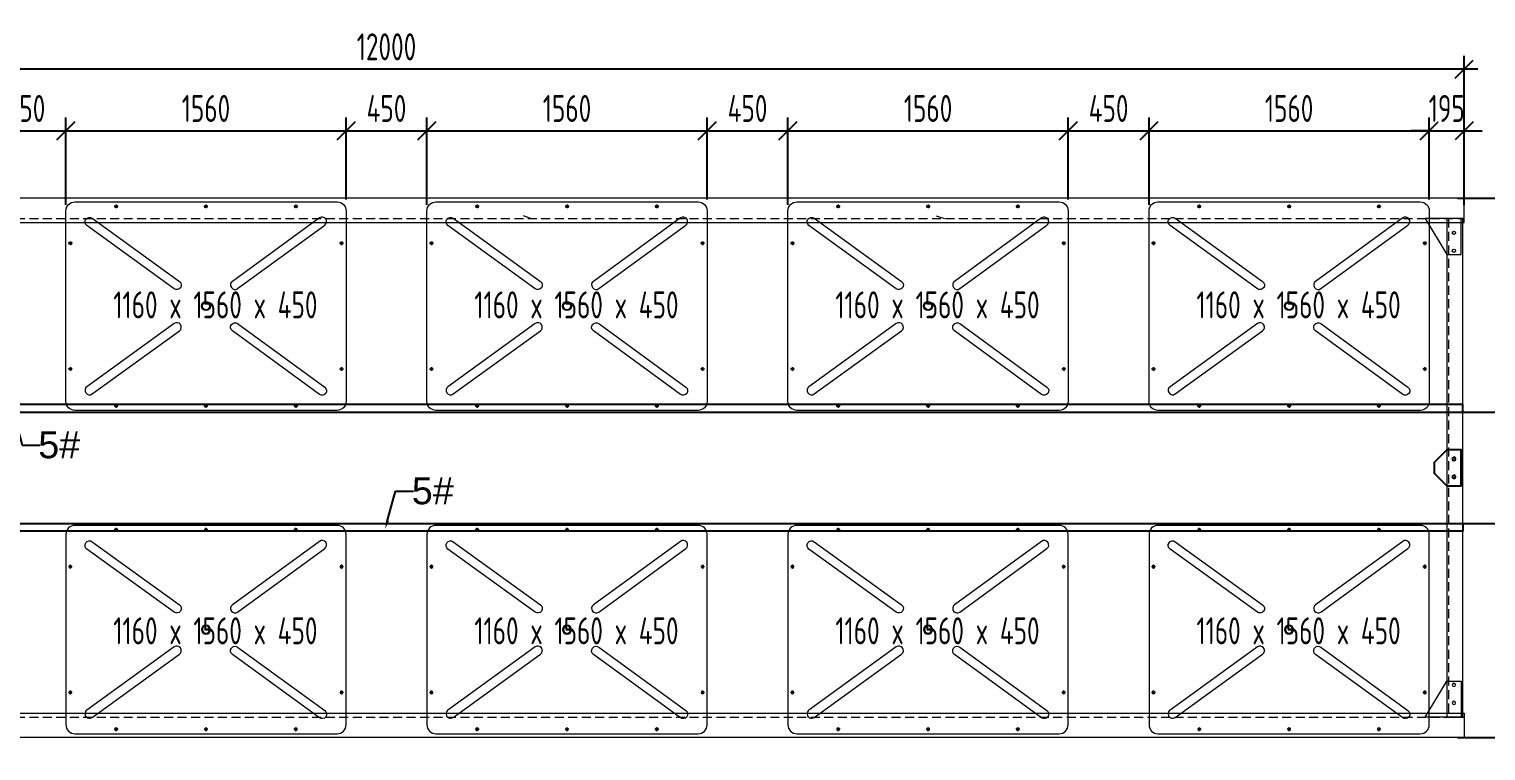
# Model space of a CAD drawing. Header units: millimetres. Extents: x 136606 to 1229059, y 82794 to 127566.
# Drawn here: x 894078 to 902187, y 117194 to 121210 of the extents above; entities that cross this region are included whole.
import ezdxf
from ezdxf import colors
from ezdxf.entities.mleader import LeaderData, LeaderLine
from ezdxf.math import Vec2, Vec3

# ---------------------------------------------------------------- set-up
doc = ezdxf.new("R2010")
doc.units = ezdxf.units.MM
doc.linetypes.add('CENTER', pattern=[0.6, 0.375, -0.075, 0.075, -0.075])
doc.linetypes.add('DASHED', pattern=[0.75, 0.5, -0.25])
for name, color, linetype, lineweight in [('0dim', 6, 'Continuous', 9), ('dim', 6, 'Continuous', 13), ('加强板', 140, 'Continuous', 18), ('文本', 3, 'Continuous', 13), ('浮箱', 160, 'Continuous', 20), ('铝型材', 7, 'Continuous', 13)]:
    doc.layers.add(name, color=color, linetype=linetype, lineweight=lineweight)
doc.layers.add('卡槽', color=242, linetype='Continuous')
doc.layers.add('标注', color=9, linetype='Continuous')
doc.styles.add('Arial', font='arial.ttf')
doc.styles.add('hztxt', font='ros1.shx', dxfattribs={"width": 0.8, "bigfont": 'hztxt.shx'})
doc.dimstyles.new('DIM-50', dxfattribs={"dimscale": 50, "dimtxt": 3, "dimasz": 2, "dimexe": 1.5, "dimexo": 1.5, "dimgap": 1, "dimtad": 1, "dimdec": 1, "dimdsep": 46, "dimtxsty": 'hztxt', "dimblk": 'OBLIQUE', "dimcen": 0, "dimdle": 1.5, "dimclrd": 9, "dimclre": 9, "dimclrt": 2, "dimadec": 1, "dimazin": 0, "dimtfac": 1, "dimtdec": 1, "dimtix": 1, "dimtmove": 2, "dimatfit": 3, "dimldrblk": 'OBLIQUE', "dimfxl": 15, "dimtolj": 1, "dimtzin": 0, "dimarcsym": 1})

# ---------------------------------------------------------------- blocks, each defined once
blk = doc.blocks.new('_Oblique')
at = {"color": 0, "linetype": 'ByBlock', "lineweight": -2}
blk.add_line((-0.5, -0.5), (0.5, 0.5), dxfattribs=at)
blk = doc.blocks.new('*D2169')
at = {"layer": 'Defpoints', "color": 0, "transparency": 16777216}
for p in [(890067.1, 120986.8), (890067.1, 120268.8, 0), (902067.1, 120268.8)]:
    blk.add_point(p, dxfattribs=at)
at = {"layer": '标注', "color": 9, "lineweight": -2, "transparency": 16777216}
for p, q in [((890067.1, 120343.8), (890067.1, 121061.8)), ((902067.1, 120343.8), (902067.1, 121061.8)), ((902142.1, 120986.8), (889992.1, 120986.8))]:
    blk.add_line(p, q, dxfattribs=at)
at = {"layer": '标注', "color": 9, "lineweight": -2, "transparency": 16777216, "xscale": 100, "yscale": 100, "zscale": 100, "rotation": 180}
blk.add_blockref('_Oblique', (890067.1, 120986.8), dxfattribs=at)
at = {"layer": '标注', "color": 9, "lineweight": -2, "transparency": 16777216, "xscale": 100, "yscale": 100, "zscale": 100}
blk.add_blockref('_Oblique', (902067.1, 120986.8), dxfattribs=at)
at = {"layer": '标注', "color": 2, "transparency": 16777216, "insert": (896067.1, 121111.8), "char_height": 150, "attachment_point": 5, "style": 'hztxt'}
blk.add_mtext('\\A1;12000', dxfattribs=at)
blk = doc.blocks.new('*D2174')
at = {"layer": 'Defpoints', "color": 0, "transparency": 16777216}
for p in [(894282.1, 120643.9), (893832.1, 120186.8, 0), (894282.1, 120157.8, 0)]:
    blk.add_point(p, dxfattribs=at)
at = {"layer": '标注', "color": 9, "lineweight": -2, "transparency": 16777216}
for p, q in [((893832.1, 120261.8), (893832.1, 120718.9)), ((894282.1, 120232.8), (894282.1, 120718.9)), ((893757.1, 120643.9), (894357.1, 120643.9))]:
    blk.add_line(p, q, dxfattribs=at)
at = {"layer": '标注', "color": 9, "lineweight": -2, "transparency": 16777216, "xscale": 100, "yscale": 100, "zscale": 100, "rotation": 180}
blk.add_blockref('_Oblique', (893832.1, 120643.9), dxfattribs=at)
at = {"layer": '标注', "color": 9, "lineweight": -2, "transparency": 16777216, "xscale": 100, "yscale": 100, "zscale": 100}
blk.add_blockref('_Oblique', (894282.1, 120643.9), dxfattribs=at)
at = {"layer": '标注', "color": 2, "transparency": 16777216, "insert": (894057.1, 120768.9), "char_height": 150, "attachment_point": 5, "style": 'hztxt'}
blk.add_mtext('\\A1;450', dxfattribs=at)
blk = doc.blocks.new('*D2175')
at = {"layer": 'Defpoints', "color": 0, "transparency": 16777216}
for p in [(895842.1, 120643.9), (895842.1, 120186.8, 0), (894282.1, 120157.8, 0)]:
    blk.add_point(p, dxfattribs=at)
at = {"layer": '标注', "color": 9, "lineweight": -2, "transparency": 16777216}
for p, q in [((894282.1, 120232.8), (894282.1, 120718.9)), ((895842.1, 120261.8), (895842.1, 120718.9)), ((894207.1, 120643.9), (895917.1, 120643.9))]:
    blk.add_line(p, q, dxfattribs=at)
at = {"layer": '标注', "color": 9, "lineweight": -2, "transparency": 16777216, "xscale": 100, "yscale": 100, "zscale": 100, "rotation": 180}
blk.add_blockref('_Oblique', (894282.1, 120643.9), dxfattribs=at)
at = {"layer": '标注', "color": 9, "lineweight": -2, "transparency": 16777216, "xscale": 100, "yscale": 100, "zscale": 100}
blk.add_blockref('_Oblique', (895842.1, 120643.9), dxfattribs=at)
at = {"layer": '标注', "color": 2, "transparency": 16777216, "insert": (895062.1, 120768.9), "char_height": 150, "attachment_point": 5, "style": 'hztxt'}
blk.add_mtext('\\A1;1560', dxfattribs=at)
blk = doc.blocks.new('*D2176')
at = {"layer": 'Defpoints', "color": 0, "transparency": 16777216}
for p in [(896292.1, 120643.9), (895842.1, 120186.8, 0), (896292.1, 120157.8, 0)]:
    blk.add_point(p, dxfattribs=at)
at = {"layer": '标注', "color": 9, "lineweight": -2, "transparency": 16777216}
for p, q in [((895842.1, 120261.8), (895842.1, 120718.9)), ((896292.1, 120232.8), (896292.1, 120718.9)), ((895767.1, 120643.9), (896367.1, 120643.9))]:
    blk.add_line(p, q, dxfattribs=at)
at = {"layer": '标注', "color": 9, "lineweight": -2, "transparency": 16777216, "xscale": 100, "yscale": 100, "zscale": 100, "rotation": 180}
blk.add_blockref('_Oblique', (895842.1, 120643.9), dxfattribs=at)
at = {"layer": '标注', "color": 9, "lineweight": -2, "transparency": 16777216, "xscale": 100, "yscale": 100, "zscale": 100}
blk.add_blockref('_Oblique', (896292.1, 120643.9), dxfattribs=at)
at = {"layer": '标注', "color": 2, "transparency": 16777216, "insert": (896067.1, 120768.9), "char_height": 150, "attachment_point": 5, "style": 'hztxt'}
blk.add_mtext('\\A1;450', dxfattribs=at)
blk = doc.blocks.new('*D2093')
at = {"layer": 'Defpoints', "color": 0, "transparency": 16777216}
for p in [(897852.1, 120643.9), (897852.1, 120186.8, 0), (896292.1, 120157.8, 0)]:
    blk.add_point(p, dxfattribs=at)
at = {"layer": '标注', "color": 9, "lineweight": -2, "transparency": 16777216}
for p, q in [((896292.1, 120232.8), (896292.1, 120718.9)), ((897852.1, 120261.8), (897852.1, 120718.9)), ((896217.1, 120643.9), (897927.1, 120643.9))]:
    blk.add_line(p, q, dxfattribs=at)
at = {"layer": '标注', "color": 9, "lineweight": -2, "transparency": 16777216, "xscale": 100, "yscale": 100, "zscale": 100, "rotation": 180}
blk.add_blockref('_Oblique', (896292.1, 120643.9), dxfattribs=at)
at = {"layer": '标注', "color": 9, "lineweight": -2, "transparency": 16777216, "xscale": 100, "yscale": 100, "zscale": 100}
blk.add_blockref('_Oblique', (897852.1, 120643.9), dxfattribs=at)
at = {"layer": '标注', "color": 2, "transparency": 16777216, "insert": (897072.1, 120768.9), "char_height": 150, "attachment_point": 5, "style": 'hztxt'}
blk.add_mtext('\\A1;1560', dxfattribs=at)
blk = doc.blocks.new('*D2094')
at = {"layer": 'Defpoints', "color": 0, "transparency": 16777216}
for p in [(898302.1, 120643.9), (897852.1, 120186.8, 0), (898302.1, 120157.8, 0)]:
    blk.add_point(p, dxfattribs=at)
at = {"layer": '标注', "color": 9, "lineweight": -2, "transparency": 16777216}
for p, q in [((897852.1, 120261.8), (897852.1, 120718.9)), ((898302.1, 120232.8), (898302.1, 120718.9)), ((897777.1, 120643.9), (898377.1, 120643.9))]:
    blk.add_line(p, q, dxfattribs=at)
at = {"layer": '标注', "color": 9, "lineweight": -2, "transparency": 16777216, "xscale": 100, "yscale": 100, "zscale": 100, "rotation": 180}
blk.add_blockref('_Oblique', (897852.1, 120643.9), dxfattribs=at)
at = {"layer": '标注', "color": 9, "lineweight": -2, "transparency": 16777216, "xscale": 100, "yscale": 100, "zscale": 100}
blk.add_blockref('_Oblique', (898302.1, 120643.9), dxfattribs=at)
at = {"layer": '标注', "color": 2, "transparency": 16777216, "insert": (898077.1, 120768.9), "char_height": 150, "attachment_point": 5, "style": 'hztxt'}
blk.add_mtext('\\A1;450', dxfattribs=at)
blk = doc.blocks.new('*D2095')
at = {"layer": 'Defpoints', "color": 0, "transparency": 16777216}
for p in [(899862.1, 120643.9), (899862.1, 120186.8, 0), (898302.1, 120157.8, 0)]:
    blk.add_point(p, dxfattribs=at)
at = {"layer": '标注', "color": 9, "lineweight": -2, "transparency": 16777216}
for p, q in [((898302.1, 120232.8), (898302.1, 120718.9)), ((899862.1, 120261.8), (899862.1, 120718.9)), ((898227.1, 120643.9), (899937.1, 120643.9))]:
    blk.add_line(p, q, dxfattribs=at)
at = {"layer": '标注', "color": 9, "lineweight": -2, "transparency": 16777216, "xscale": 100, "yscale": 100, "zscale": 100, "rotation": 180}
blk.add_blockref('_Oblique', (898302.1, 120643.9), dxfattribs=at)
at = {"layer": '标注', "color": 9, "lineweight": -2, "transparency": 16777216, "xscale": 100, "yscale": 100, "zscale": 100}
blk.add_blockref('_Oblique', (899862.1, 120643.9), dxfattribs=at)
at = {"layer": '标注', "color": 2, "transparency": 16777216, "insert": (899082.1, 120768.9), "char_height": 150, "attachment_point": 5, "style": 'hztxt'}
blk.add_mtext('\\A1;1560', dxfattribs=at)
blk = doc.blocks.new('*D2096')
at = {"layer": 'Defpoints', "color": 0, "transparency": 16777216}
for p in [(900312.1, 120643.9), (899862.1, 120186.8, 0), (900312.1, 120157.8, 0)]:
    blk.add_point(p, dxfattribs=at)
at = {"layer": '标注', "color": 9, "lineweight": -2, "transparency": 16777216}
for p, q in [((899862.1, 120261.8), (899862.1, 120718.9)), ((900312.1, 120232.8), (900312.1, 120718.9)), ((899787.1, 120643.9), (900387.1, 120643.9))]:
    blk.add_line(p, q, dxfattribs=at)
at = {"layer": '标注', "color": 9, "lineweight": -2, "transparency": 16777216, "xscale": 100, "yscale": 100, "zscale": 100, "rotation": 180}
blk.add_blockref('_Oblique', (899862.1, 120643.9), dxfattribs=at)
at = {"layer": '标注', "color": 9, "lineweight": -2, "transparency": 16777216, "xscale": 100, "yscale": 100, "zscale": 100}
blk.add_blockref('_Oblique', (900312.1, 120643.9), dxfattribs=at)
at = {"layer": '标注', "color": 2, "transparency": 16777216, "insert": (900087.1, 120768.9), "char_height": 150, "attachment_point": 5, "style": 'hztxt'}
blk.add_mtext('\\A1;450', dxfattribs=at)
blk = doc.blocks.new('*D2097')
at = {"layer": 'Defpoints', "color": 0, "transparency": 16777216}
for p in [(901872.1, 120643.9), (901872.1, 120186.8, 0), (900312.1, 120157.8, 0)]:
    blk.add_point(p, dxfattribs=at)
at = {"layer": '标注', "color": 9, "lineweight": -2, "transparency": 16777216}
for p, q in [((900312.1, 120232.8), (900312.1, 120718.9)), ((901872.1, 120261.8), (901872.1, 120718.9)), ((900237.1, 120643.9), (901947.1, 120643.9))]:
    blk.add_line(p, q, dxfattribs=at)
at = {"layer": '标注', "color": 9, "lineweight": -2, "transparency": 16777216, "xscale": 100, "yscale": 100, "zscale": 100, "rotation": 180}
blk.add_blockref('_Oblique', (900312.1, 120643.9), dxfattribs=at)
at = {"layer": '标注', "color": 9, "lineweight": -2, "transparency": 16777216, "xscale": 100, "yscale": 100, "zscale": 100}
blk.add_blockref('_Oblique', (901872.1, 120643.9), dxfattribs=at)
at = {"layer": '标注', "color": 2, "transparency": 16777216, "insert": (901092.1, 120768.9), "char_height": 150, "attachment_point": 5, "style": 'hztxt'}
blk.add_mtext('\\A1;1560', dxfattribs=at)
blk = doc.blocks.new('*D2098')
at = {"layer": 'Defpoints', "color": 0, "transparency": 16777216}
for p in [(902067.1, 120643.9), (901872.1, 120186.8, 0), (902067.1, 120157.8, 0)]:
    blk.add_point(p, dxfattribs=at)
at = {"layer": '标注', "color": 9, "lineweight": -2, "transparency": 16777216}
for p, q in [((901872.1, 120261.8), (901872.1, 120718.9)), ((902067.1, 120232.8), (902067.1, 120718.9)), ((901872.1, 120643.9), (901772.1, 120643.9)), ((901872.1, 120643.9), (902067.1, 120643.9)), ((902067.1, 120643.9), (902167.1, 120643.9))]:
    blk.add_line(p, q, dxfattribs=at)
at = {"layer": '标注', "color": 9, "lineweight": -2, "transparency": 16777216, "xscale": 100, "yscale": 100, "zscale": 100}
blk.add_blockref('_Oblique', (901872.1, 120643.9), dxfattribs=at)
at = {"layer": '标注', "color": 9, "lineweight": -2, "transparency": 16777216, "xscale": 100, "yscale": 100, "zscale": 100, "rotation": 180}
blk.add_blockref('_Oblique', (902067.1, 120643.9), dxfattribs=at)
at = {"layer": '标注', "color": 2, "transparency": 16777216, "insert": (901969.6, 120768.9), "char_height": 150, "attachment_point": 5, "style": 'hztxt'}
blk.add_mtext('\\A1;195', dxfattribs=at)
blk = doc.blocks.new('FX')
at = {"layer": '浮箱', "color": 5, "linetype": 'Continuous'}
for p, q in [((1949463, 183145.6, 0), (1950923, 183145.6, 0)), ((1949413, 182035.6, 0), (1949413, 183095.6, 0)), ((1950973, 183095.6, 0), (1950973, 182035.6, 0)), ((1950923, 181985.6, 0), (1949463, 181985.6, 0))]:
    blk.add_line(p, q, dxfattribs=at)
at = {"layer": '浮箱', "color": 1, "linetype": 'CENTER', "ltscale": 9.652}
for p, q in [((1949703.4, 183120.6, 0), (1949682.5, 183120.6, 0)), ((1949693, 183131, 0), (1949693, 183110.1, 0)), ((1950203.4, 183120.6, 0), (1950182.5, 183120.6, 0)), ((1950193, 183131, 0), (1950193, 183110.1, 0)), ((1950703.4, 183120.6, 0), (1950682.5, 183120.6, 0)), ((1950693, 183131, 0), (1950693, 183110.1, 0)), ((1949448.4, 182915.6, 0), (1949427.5, 182915.6, 0)), ((1949438, 182926, 0), (1949438, 182905.1, 0)), ((1950958.4, 182915.6, 0), (1950937.5, 182915.6, 0)), ((1950948, 182926, 0), (1950948, 182905.1, 0)), ((1949438, 182226, 0), (1949438, 182205.1, 0)), ((1950948, 182226, 0), (1950948, 182205.1, 0)), ((1949448.4, 182215.6, 0), (1949427.5, 182215.6, 0)), ((1950958.4, 182215.6, 0), (1950937.5, 182215.6, 0)), ((1949703.4, 182010.6, 0), (1949682.5, 182010.6, 0)), ((1949693, 182021, 0), (1949693, 182000.1, 0)), ((1950203.4, 182010.6, 0), (1950182.5, 182010.6, 0)), ((1950193, 182021, 0), (1950193, 182000.1, 0)), ((1950703.4, 182010.6, 0), (1950682.5, 182010.6, 0)), ((1950693, 182021, 0), (1950693, 182000.1, 0))]:
    blk.add_line(p, q, dxfattribs=at)
at = {"layer": '浮箱', "linetype": 'Continuous'}
for p, q in [((1950793.9, 183145.7, 0), (1950793.9, 183145.6, 0)), ((1950798.7, 183145.6, 0), (1950798.7, 183145.7, 0)), ((1950798.8, 183145.6, 0), (1950798.8, 183145.7, 0)), ((1950799, 183145.6, 0), (1950799, 183145.7, 0)), ((1950799.6, 183145.7, 0), (1950799.6, 183145.6, 0)), ((1950799.7, 183145.7, 0), (1950799.7, 183145.6, 0)), ((1950800, 183145.7, 0), (1950800, 183145.6, 0)), ((1950805.4, 183145.6, 0), (1950805.4, 183145.7, 0)), ((1949413, 182978.1, 0), (1949412.8, 182978.1, 0)), ((1949412.9, 182972.6, 0), (1949413, 182972.6, 0)), ((1949412.9, 182972.3, 0), (1949413, 182972.3, 0)), ((1949412.9, 182972.3, 0), (1949413, 182972.3, 0)), ((1949413, 182971.6, 0), (1949412.9, 182971.6, 0)), ((1949413, 182971.4, 0), (1949412.9, 182971.4, 0)), ((1949413, 182971.3, 0), (1949412.9, 182971.3, 0)), ((1949412.9, 182966.5, 0), (1949413, 182966.5, 0))]:
    blk.add_line(p, q, dxfattribs=at)
at = {"layer": '浮箱', "color": 5, "linetype": 'Continuous', "elevation": 0}
for points in [[(1949529.9, 183013.8, -1), (1949559.2, 183054.4), (1950045.5, 182703, -0.999989), (1950016.2, 182662.5), (1949529.9, 183013.8)], [(1950854.5, 183016.1, 1), (1950825.1, 183056.6), (1950340, 182703.5, 0.999989), (1950369.4, 182663.1), (1950854.5, 183016.1)], [(1949529.9, 182117.3, 1), (1949559.2, 182076.8), (1950045.5, 182428.2, 0.999989), (1950016.2, 182468.7), (1949529.9, 182117.3)], [(1950854.5, 182115, -1), (1950825.1, 182074.6), (1950340, 182427.7, -0.999989), (1950369.4, 182468.1), (1950854.5, 182115)]]:
    blk.add_lwpolyline(points, format="xyb", dxfattribs=at)
blk.add_lwpolyline([(1950207.7, 182585.8), (1950207.7, 182585.8)], dxfattribs=at)
at = {"layer": '浮箱', "color": 9, "linetype": 'Continuous'}
for centre in [(1949693, 183120.6, 0), (1950193, 183120.6, 0), (1950693, 183120.6, 0), (1949438, 182915.6, 0), (1950948, 182915.6, 0), (1949438, 182215.6, 0), (1950948, 182215.6, 0), (1949693, 182010.6, 0), (1950193, 182010.6, 0), (1950693, 182010.6, 0)]:
    blk.add_circle(centre, 7.5, dxfattribs=at)
at = {"layer": '浮箱', "color": 5, "linetype": 'Continuous'}
for radius in [25, 20]:
    blk.add_circle((1950193, 182565.6, 0), radius, dxfattribs=at)
at = {"layer": '浮箱', "color": 5, "linetype": 'Continuous', "extrusion": (0, 0, -1)}
for centre, start, end in [((-1949463, 183095.6, 0), 0, 90), ((-1950923, 183095.6, 0), 90, 180), ((-1949463, 182035.6, 0), 270, 0), ((-1950923, 182035.6, 0), 180, 270)]:
    blk.add_arc(centre, 50, start, end, dxfattribs=at)
blk = doc.blocks.new('A$C0D8A069B')
blk.add_lwpolyline([(80, -100), (0, -100), (0, 100), (80, 100), (150, 30), (150, -30), (80, -100)])
for centre in [(40, 50), (40, -50)]:
    blk.add_circle(centre, 9)
blk = doc.blocks.new('*D2111')
at = {"layer": 'Defpoints', "color": 0, "transparency": 16777216}
for p in [(902067.1, 120268.8), (902067.1, 117268.8), (903025.3, 117268.8)]:
    blk.add_point(p, dxfattribs=at)
at = {"layer": '标注', "color": 9, "lineweight": -2, "transparency": 16777216}
for p, q in [((902142.1, 120268.8), (903100.3, 120268.8)), ((903025.3, 120343.8), (903025.3, 117193.8)), ((902142.1, 117268.8), (903100.3, 117268.8))]:
    blk.add_line(p, q, dxfattribs=at)
at = {"layer": '标注', "color": 9, "lineweight": -2, "transparency": 16777216, "xscale": 100, "yscale": 100, "zscale": 100}
for p, rotation in [((903025.3, 120268.8), 90), ((903025.3, 117268.8), 270)]:
    blk.add_blockref('_Oblique', p, dxfattribs=dict(at, rotation=rotation))
at = {"layer": '标注', "color": 2, "transparency": 16777216, "insert": (902900.3, 118768.8), "char_height": 150, "attachment_point": 5, "rotation": 90, "style": 'hztxt'}
blk.add_mtext('\\A1;3000', dxfattribs=at)
blk = doc.blocks.new('*D2112')
at = {"layer": 'Defpoints', "color": 0, "transparency": 16777216}
for p in [(901955.1, 120268.8), (902565.2, 120268.8), (901955.1, 119078.8, 0)]:
    blk.add_point(p, dxfattribs=at)
at = {"layer": '标注', "color": 9, "lineweight": -2, "transparency": 16777216}
for p, q in [((902030.1, 120268.8), (902640.2, 120268.8)), ((902565.2, 119003.8), (902565.2, 120343.8)), ((902030.1, 119078.8), (902640.2, 119078.8))]:
    blk.add_line(p, q, dxfattribs=at)
at = {"layer": '标注', "color": 9, "lineweight": -2, "transparency": 16777216, "xscale": 100, "yscale": 100, "zscale": 100}
for p, rotation in [((902565.2, 120268.8), 90), ((902565.2, 119078.8), 270)]:
    blk.add_blockref('_Oblique', p, dxfattribs=dict(at, rotation=rotation))
at = {"layer": '标注', "color": 2, "transparency": 16777216, "insert": (902440.2, 119673.8), "char_height": 150, "attachment_point": 5, "rotation": 90, "style": 'hztxt'}
blk.add_mtext('\\A1;1190', dxfattribs=at)
blk = doc.blocks.new('*D2113')
at = {"layer": 'Defpoints', "color": 0, "transparency": 16777216}
for p in [(901955.1, 118458.8, 0), (901955.1, 117268.8), (902565.2, 117268.8)]:
    blk.add_point(p, dxfattribs=at)
at = {"layer": '标注', "color": 9, "lineweight": -2, "transparency": 16777216}
for p, q in [((902565.2, 118533.8), (902565.2, 117193.8)), ((902030.1, 118458.8), (902640.2, 118458.8)), ((902030.1, 117268.8), (902640.2, 117268.8))]:
    blk.add_line(p, q, dxfattribs=at)
at = {"layer": '标注', "color": 9, "lineweight": -2, "transparency": 16777216, "xscale": 100, "yscale": 100, "zscale": 100}
for p, rotation in [((902565.2, 118458.8), 90), ((902565.2, 117268.8), 270)]:
    blk.add_blockref('_Oblique', p, dxfattribs=dict(at, rotation=rotation))
at = {"layer": '标注', "color": 2, "transparency": 16777216, "insert": (902440.2, 117863.8), "char_height": 150, "attachment_point": 5, "rotation": 90, "style": 'hztxt'}
blk.add_mtext('\\A1;1190', dxfattribs=at)
blk = doc.blocks.new('*D2114')
at = {"layer": 'Defpoints', "color": 0, "transparency": 16777216}
for p in [(901955.1, 119078.8), (901955.1, 118458.8, 0), (902565.2, 118458.8)]:
    blk.add_point(p, dxfattribs=at)
at = {"layer": '标注', "color": 9, "lineweight": -2, "transparency": 16777216}
for p, q in [((902565.2, 119153.8), (902565.2, 118383.8)), ((902030.1, 119078.8), (902640.2, 119078.8)), ((902030.1, 118458.8), (902640.2, 118458.8))]:
    blk.add_line(p, q, dxfattribs=at)
at = {"layer": '标注', "color": 9, "lineweight": -2, "transparency": 16777216, "xscale": 100, "yscale": 100, "zscale": 100}
for p, rotation in [((902565.2, 119078.8), 90), ((902565.2, 118458.8), 270)]:
    blk.add_blockref('_Oblique', p, dxfattribs=dict(at, rotation=rotation))
at = {"layer": '标注', "color": 2, "transparency": 16777216, "insert": (902440.2, 118768.8), "char_height": 150, "attachment_point": 5, "rotation": 90, "style": 'hztxt'}
blk.add_mtext('\\A1;620', dxfattribs=at)
blk = doc.blocks.new('连接加强板')
at = {"layer": '加强板'}
blk.add_lwpolyline([(-194915.5, -558.8), (-194915.5, -358.8), (-195115.5, -478.8), (-195115.5, -558.8)], close=True, dxfattribs=at)
for centre in [(-195095.5, -518.8), (-194995.5, -518.8)]:
    blk.add_circle(centre, 9, dxfattribs=at)
blk = doc.blocks.new('*U2073')
at = {"rotation": 90.00000000000001}
blk.add_blockref('连接加强板', (-458.8, 195015.5), dxfattribs=at)
blk = doc.blocks.new('*U2074')
at = {"color": 0, "linetype": 'ByBlock', "lineweight": -2, "transparency": 16777216}
blk.add_blockref('*U2073', (0, 0), dxfattribs=at)
blk = doc.blocks.new('*U2075')
at = {"rotation": 90.00000000000001}
blk.add_blockref('连接加强板', (-458.8, 195015.5), dxfattribs=at)
blk = doc.blocks.new('*U2076')
at = {"color": 0, "linetype": 'ByBlock', "lineweight": -2, "transparency": 16777216}
blk.add_blockref('*U2075', (0, 0), dxfattribs=at)

msp = doc.modelspace()

# ---------------------------------------------------------------- linework, layer by layer
at = {"layer": '0dim'}
for p, q in [((896828.1032, 120173.5817), (896873.0649, 120156.7752)), ((899127.1888, 120170.8955), (899173.0771, 120156.8151))]:
    msp.add_line(p, q, dxfattribs=at)
at = {"layer": 'dim', "color": 1, "linetype": 'DASHED', "ltscale": 100}
for p, q in [((890179.0763, 120156.8151), (902067.0763, 120156.8151)), ((901978.5763, 120156.8151), (901978.5763, 117380.8151)), ((890179.0763, 117380.8151), (902067.0763, 117380.8151))]:
    msp.add_line(p, q, dxfattribs=at)
at = {"layer": '卡槽', "color": 22, "ltscale": 5000}
for points in [[(890067.0763, 119120.8151), (890067.0763, 119078.8151), (902059.5763, 119078.8151), (902059.5763, 119120.8151)], [(890067.0763, 118416.8151), (890067.0763, 118458.8151), (902059.5763, 118458.8151), (902059.5763, 118416.8151)]]:
    msp.add_lwpolyline(points, close=True, dxfattribs=at)
at = {"layer": '铝型材', "color": 3}
for points in [[(902067.0763, 120268.8151), (890067.0763, 120268.8151), (890202.0763, 120133.8151), (902067.0763, 120133.8151)], [(902067.0763, 117268.8151), (890067.0763, 117268.8151), (890202.0763, 117403.8151), (902067.0763, 117403.8151)]]:
    msp.add_lwpolyline(points, close=True, dxfattribs=at)
at = {"layer": '铝型材', "color": 200}
msp.add_lwpolyline([(902059.5763, 117380.8151), (902059.5763, 120156.8151), (901969.5763, 120156.8151), (901969.5763, 117380.8151)], close=True, dxfattribs=at)

# ---------------------------------------------------------------- block references
for p in [(-1055130.8919, -62896.7737, 0.0005), (-1053120.8919, -62896.7737, 0.0005), (-1051110.8919, -62896.7737, 0.0005), (-1049100.8919, -62896.7737, 0.0005)]:
    msp.add_blockref('FX', p)
at = {"color": 7}
msp.add_blockref('*U2074', (901949.5763, 120056.8151), dxfattribs=at)
at = {"xscale": -1}
msp.add_blockref('A$C0D8A069B', (902049.5763, 118768.8151), dxfattribs=at)
at = {"xscale": -1, "rotation": 180}
for p in [(-1055130.8919, 300434.4039, 0.0005), (-1053120.8919, 300434.4039, 0.0005), (-1051110.8919, 300434.4039, 0.0005), (-1049100.8919, 300434.4039, 0.0005)]:
    msp.add_blockref('FX', p, dxfattribs=at)
at = {"color": 7, "xscale": -1, "rotation": 180}
msp.add_blockref('*U2076', (901949.5763, 117480.8151), dxfattribs=at)

# ---------------------------------------------------------------- texts
at = {"layer": '文本', "color": 3, "char_height": 150, "style": 'hztxt'}
for insert, attachment_point in [((895682.9374, 119750.7818, -0.0005), 3), ((897692.9374, 119750.7818, -0.0005), 3), ((899702.9374, 119750.7818, -0.0005), 3), ((901712.9374, 119750.7818, -0.0005), 3), ((895682.9374, 117786.8484, -0.0005), 9), ((897692.9374, 117786.8484, -0.0005), 9), ((899702.9374, 117786.8484, -0.0005), 9), ((901712.9374, 117786.8484, -0.0005), 9)]:
    msp.add_mtext('\\pi41.0595;1160 x 1560 x 450          ', dxfattribs=dict(at, insert=insert, attachment_point=attachment_point))

# ---------------------------------------------------------------- dimensions: what is measured, and where the dimension line sits
at = {"layer": '标注'}
for base, p1, p2, angle, picture, middle in [((890067.0763, 120986.8265), (902067.0763, 120268.8151), (890067.0763, 120268.8151, 0.0005), 180, '*D2169', (896067.0763, 121111.8265)), ((902565.2346, 120268.8151), (901955.0763, 119078.8151, 0.0005), (901955.0763, 120268.8151), 90, '*D2112', (902440.2346, 119673.8151)), ((903025.2813, 117268.8151), (902067.0763, 120268.8151), (902067.0763, 117268.8151), 90, '*D2111', (902900.2813, 118768.8151)), ((902565.2346, 118458.8151), (901955.0763, 119078.8151), (901955.0763, 118458.8151, 0.0005), 90, '*D2114', (902440.2346, 118768.8151)), ((902565.2346, 117268.8151), (901955.0763, 118458.8151, 0.0005), (901955.0763, 117268.8151), 270, '*D2113', (902440.2346, 117863.8151))]:
    dim = msp.add_linear_dim(base=base, p1=p1, p2=p2, angle=angle, dimstyle='DIM-50', dxfattribs=at)
    dim.commit()
    dim.dimension.update_dxf_attribs({"geometry": picture, "text_midpoint": middle})
for base, p1, p2, picture, middle in [((894282.0763, 120643.9146), (893832.0763, 120186.8151, -0.001), (894282.0763, 120157.8151, -0.001), '*D2174', (894057.0763, 120768.9146)), ((895842.0763, 120643.9146), (894282.0763, 120157.8151, -0.001), (895842.0763, 120186.8151, -0.001), '*D2175', (895062.0763, 120768.9146)), ((896292.0763, 120643.9146), (895842.0763, 120186.8151, -0.001), (896292.0763, 120157.8151, -0.001), '*D2176', (896067.0763, 120768.9146)), ((897852.0763, 120643.9146), (896292.0763, 120157.8151, -0.001), (897852.0763, 120186.8151, -0.001), '*D2093', (897072.0763, 120768.9146)), ((898302.0763, 120643.9146), (897852.0763, 120186.8151, -0.001), (898302.0763, 120157.8151, -0.001), '*D2094', (898077.0763, 120768.9146)), ((899862.0763, 120643.9146), (898302.0763, 120157.8151, -0.001), (899862.0763, 120186.8151, -0.001), '*D2095', (899082.0763, 120768.9146)), ((900312.0763, 120643.9146), (899862.0763, 120186.8151, -0.001), (900312.0763, 120157.8151, -0.001), '*D2096', (900087.0763, 120768.9146)), ((901872.0763, 120643.9146), (900312.0763, 120157.8151, -0.001), (901872.0763, 120186.8151, -0.001), '*D2097', (901092.0763, 120768.9146)), ((902067.0763, 120643.9146), (901872.0763, 120186.8151, -0.001), (902067.0763, 120157.8151, 0.001), '*D2098', (901969.5763, 120768.9146))]:
    dim = msp.add_linear_dim(base=base, p1=p1, p2=p2, dimstyle='DIM-50', dxfattribs=at)
    dim.commit()
    dim.dimension.update_dxf_attribs({"geometry": picture, "text_midpoint": middle})

# ---------------------------------------------------------------- leaders
at = {"layer": '标注', "color": 6}
ml = msp.add_multileader_mtext('Standard', dxfattribs=at)
ml.set_content('5#', color=6, style='Arial')
ml.set_leader_properties(color=8)
ml.build(insert=Vec2(0, 0))
ml.multileader.update_dxf_attribs({"dogleg_length": 100, "arrow_head_size": 50})
ctx = ml.context
ctx.base_point, ctx.char_height, ctx.arrow_head_size, ctx.plane_origin = Vec3(894138.8665, 118895.8656), 150, 50, Vec3(894339.8301, 117397.2766)
ctx.text_align_type = 2
notes = []
notes.append((ctx, [(1, (1, 1, 0), (894038.8665, 118895.8656), (1, 0), 100, [(0, [(893981.7868, 119107.1641)], 0, [])])]))
ctx.mtext.insert, ctx.mtext.alignment, ctx.mtext.flow_direction = Vec3(894361.7509, 118972.1245), 3, 5
ml = msp.add_multileader_mtext('Standard', dxfattribs=at)
ml.set_content('5#', color=6, style='Arial')
ml.set_leader_properties(color=8)
ml.build(insert=Vec2(0, 0))
ml.multileader.update_dxf_attribs({"dogleg_length": 100, "arrow_head_size": 50})
ctx = ml.context
ctx.base_point, ctx.char_height, ctx.arrow_head_size, ctx.plane_origin = Vec3(896217.5366, 118639.7632), 150, 50, Vec3(896418.5001, 120138.3522)
ctx.text_align_type = 2
notes.append((ctx, [(1, (1, 1, 0), (896117.5366, 118639.7632), (1, 0), 100, [(0, [(896060.4569, 118428.4648)], 0, [])])]))
ctx.mtext.insert, ctx.mtext.alignment, ctx.mtext.flow_direction = Vec3(896441.2623, 118716.0422), 3, 5
for ctx, leaders in notes:
    for number, flags, end, landing, length, lines in leaders:
        leader = LeaderData()
        leader.index, (leader.has_last_leader_line, leader.has_dogleg_vector, leader.attachment_direction) = number, flags
        leader.last_leader_point, leader.dogleg_vector, leader.dogleg_length = Vec3(end), Vec3(landing), length
        for number, points, colour, breaks in lines:
            line = LeaderLine()
            line.index, line.vertices, line.color, line.breaks = number, Vec3.list(points), colors.encode_raw_color(colour), breaks
            leader.lines.append(line)
        ctx.leaders.append(leader)

doc.saveas('drawing.dxf')
